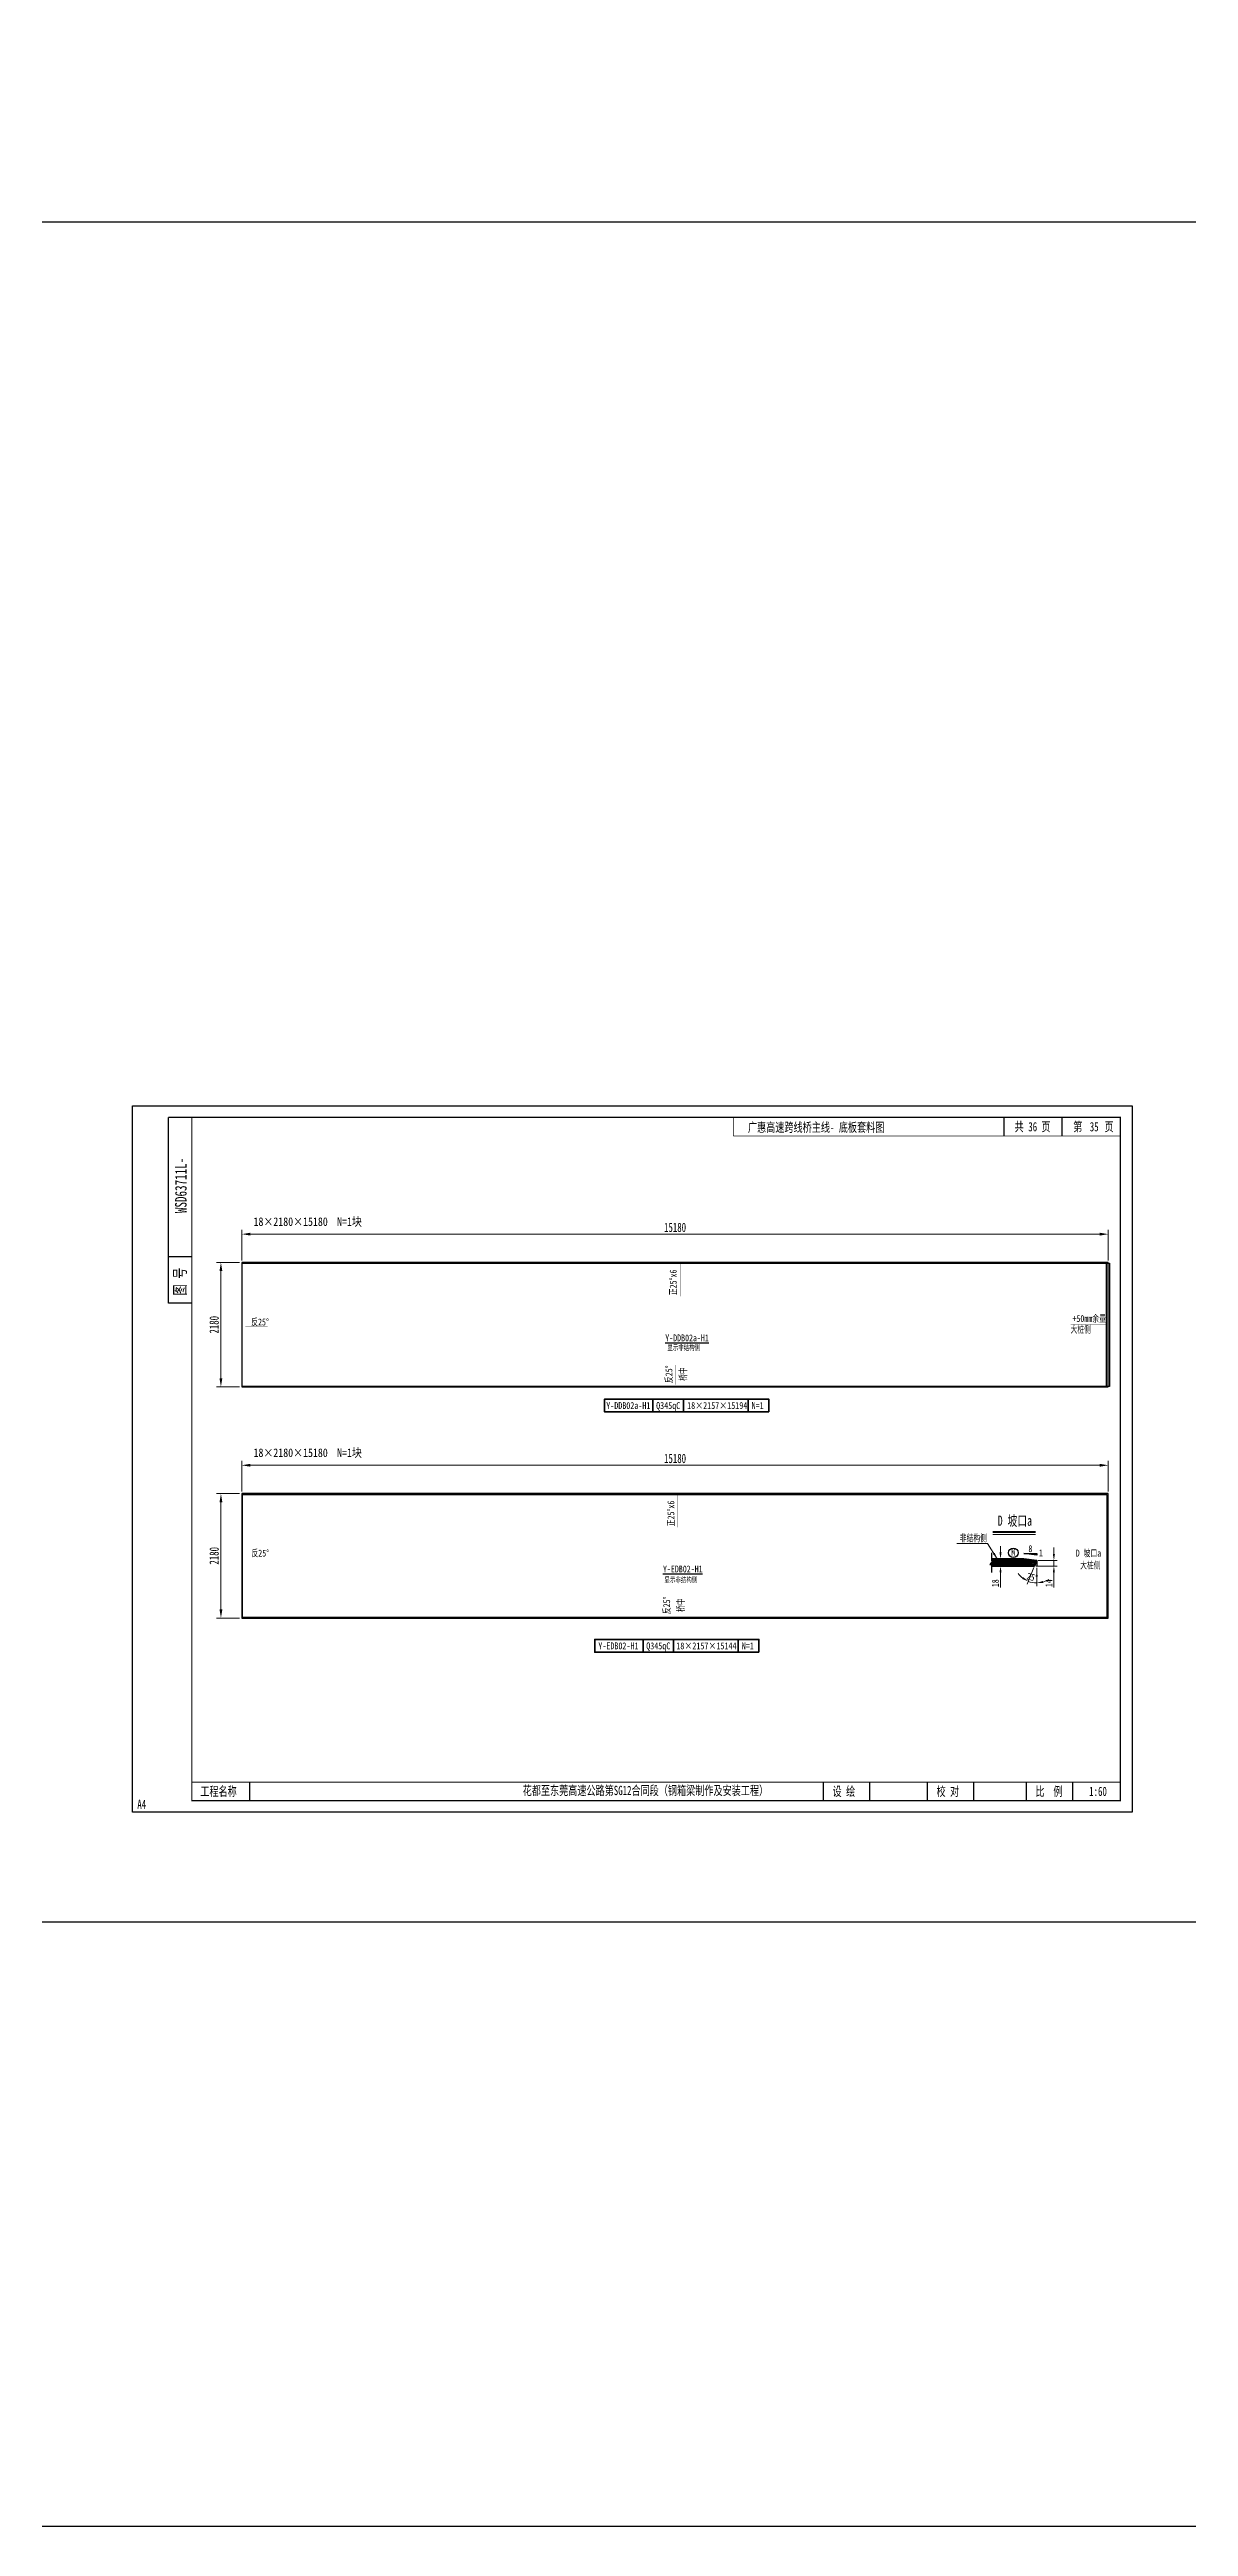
# Model space of a CAD drawing. Extents: x 1629247 to 2251351, y -601856 to -65897.
# Drawn here: x 2143670 to 2163622, y -381336 to -337922 of the extents above; entities that cross this region are included whole.
import ezdxf
from ezdxf.enums import TextEntityAlignment as Align

# ---------------------------------------------------------------- set-up
doc = ezdxf.new("R2010")
doc.units = 0
doc.header["$LTSCALE"] = 2
doc.header["$MEASUREMENT"] = 0
doc.header["$PDMODE"] = 35
doc.header["$PDSIZE"] = 50
doc.linetypes.add('PHANTOM', pattern=[63.5, 31.75, -6.35, 6.35, -6.35, 6.35, -6.35])
doc.layers.get('0').update_dxf_attribs({"linetype": 'CONTINUOUS'})
doc.layers.get('Defpoints').update_dxf_attribs({"linetype": 'CONTINUOUS'})
for name, color, linetype, lineweight in [('1图框轮廓', 7, 'CONTINUOUS', 35), ('文字层', 4, 'CONTINUOUS', 13), ('标注层', 3, 'CONTINUOUS', 13)]:
    doc.layers.add(name, color=color, linetype=linetype, lineweight=lineweight)
doc.layers.add('A3', color=7, linetype='CONTINUOUS')
doc.styles.add('仿宋', font='仿宋_GB2312_1.ttf', dxfattribs={"width": 0.7})
doc.dimstyles.new('标准标注样式-45', dxfattribs={"dimscale": 45, "dimtxt": 2.7, "dimasz": 2.5, "dimexe": 1.25, "dimexo": 0.625, "dimtad": 1, "dimdec": 0, "dimdsep": 46, "dimtxsty": '仿宋', "dimcen": 2.5, "dimclrd": 3, "dimclre": 3, "dimclrt": 4, "dimazin": 0, "dimtfac": 1, "dimtdec": 0, "dimtmove": 0, "dimatfit": 3, "dimfxl": 1.25, "dimlwd": 13, "dimlwe": 13, "dimarcsym": 0})
doc.dimstyles.new('标准标注样式-60', dxfattribs={"dimscale": 60, "dimtxt": 2.7, "dimasz": 2.5, "dimexe": 1.25, "dimexo": 0.625, "dimtad": 1, "dimdec": 0, "dimdsep": 46, "dimtxsty": '仿宋', "dimcen": 2.5, "dimclrd": 3, "dimclre": 3, "dimclrt": 4, "dimazin": 0, "dimtfac": 1, "dimtdec": 0, "dimtmove": 0, "dimatfit": 3, "dimfxl": 1.25, "dimlwd": 13, "dimlwe": 13, "dimarcsym": 0})

# ---------------------------------------------------------------- blocks, each defined once
blk = doc.blocks.new('*D5')
at = {"color": 3, "lineweight": 13, "ltscale": 3}
for p, q in [((2160913, -364529), (2160795, -364822)), ((2160963, -364534), (2160963, -364855))]:
    blk.add_line(p, q, dxfattribs=at)
at = {"color": 3, "linetype": 'ByBlock', "lineweight": 13, "ltscale": 3}
for start, end in [(215.169, 231.5845), (248, 270), (286.4155, 302.831)]:
    blk.add_arc((2160963, -364405), 394, start, end, dxfattribs=at)
at = {"color": 3, "ltscale": 3}
for points in [[(2160728, -364697), (2160709, -364729), (2160816, -364770)], [(2161077, -364801), (2161072, -364764), (2160963, -364799)]]:
    blk.add_solid(points, dxfattribs=at)
at = {"layer": 'Defpoints', "color": 0, "ltscale": 3}
for p in [(2160924, -364503), (2160963, -364405), (2160963, -364407), (2160963, -364506), (2160913, -364795)]:
    blk.add_point(p, dxfattribs=at)
at = {"color": 4, "ltscale": 3, "insert": (2160885, -364699), "char_height": 121.5, "attachment_point": 5, "rotation": 345.1319, "style": '仿宋'}
blk.add_mtext('25%%D', dxfattribs=at)
blk = doc.blocks.new('*D6')
at = {"color": 3, "linetype": 'ByBlock', "lineweight": 13, "ltscale": 3}
for p, q in [((2160330, -364264), (2160330, -364152)), ((2160330, -364377), (2160330, -364503)), ((2160330, -364615), (2160330, -364878))]:
    blk.add_line(p, q, dxfattribs=at)
at = {"color": 3, "lineweight": 13, "ltscale": 3}
for p, q in [((2160325, -364377), (2160273, -364377)), ((2160325, -364503), (2160273, -364503))]:
    blk.add_line(p, q, dxfattribs=at)
at = {"color": 3, "ltscale": 3}
for points in [[(2160311, -364264), (2160348, -364264), (2160330, -364377)], [(2160311, -364615), (2160348, -364615), (2160330, -364503)]]:
    blk.add_solid(points, dxfattribs=at)
at = {"layer": 'Defpoints', "color": 0, "ltscale": 3}
for p in [(2160330, -364503), (2160353, -364377), (2160353, -364503)]:
    blk.add_point(p, dxfattribs=at)
at = {"color": 4, "ltscale": 3, "insert": (2160241, -364803), "char_height": 121.5, "attachment_point": 5, "rotation": 90, "style": '仿宋'}
blk.add_mtext('18', dxfattribs=at)
blk = doc.blocks.new('*D7')
at = {"color": 3, "linetype": 'ByBlock', "lineweight": 13, "ltscale": 3}
for p, q in [((2161265, -364292), (2161265, -364180)), ((2161265, -364405), (2161265, -364503)), ((2161265, -364615), (2161265, -364879))]:
    blk.add_line(p, q, dxfattribs=at)
at = {"color": 3, "lineweight": 13, "ltscale": 3}
for p, q in [((2160952, -364503), (2161321, -364503)), ((2160991, -364405), (2161321, -364405))]:
    blk.add_line(p, q, dxfattribs=at)
at = {"color": 3, "ltscale": 3}
for points in [[(2161246, -364292), (2161283, -364292), (2161265, -364405)], [(2161246, -364615), (2161283, -364615), (2161265, -364503)]]:
    blk.add_solid(points, dxfattribs=at)
at = {"layer": 'Defpoints', "color": 0, "ltscale": 3}
for p in [(2160924, -364503), (2160963, -364405), (2161265, -364503)]:
    blk.add_point(p, dxfattribs=at)
at = {"color": 4, "ltscale": 3, "insert": (2161176, -364803), "char_height": 121.5, "attachment_point": 5, "rotation": 90, "style": '仿宋'}
blk.add_mtext('14', dxfattribs=at)
blk = doc.blocks.new('tukuangA4-')
at = {"layer": 'A3'}
for p, q in [((537, 7565), (537, 10327)), ((882, 10327), (537, 10327)), ((12951, 10051), (12951, 10327)), ((13814, 10051), (13814, 10327)), ((882, 8256), (537, 8256)), ((882, 7565), (537, 7565)), ((1745, 173), (1745, 449)), ((10266, 173), (10266, 449)), ((10957, 173), (10957, 449)), ((11811, 173), (11811, 449)), ((12502, 173), (12502, 449)), ((13280, 173), (13280, 449)), ((13971, 173), (13971, 449))]:
    blk.add_line(p, q, dxfattribs=at)
blk.add_lwpolyline([(14850, 10500), (14850, 0), (0, 0), (0, 10500)], close=True, dxfattribs=at)
for points, const_width in [([(882, 10327), (14677, 10327), (14677, 173), (882, 173), (882, 10327)], 17.3), ([(8927, 10051), (8927, 10327)], 13.8), ([(8927, 10051), (14677, 10051)], 13.8), ([(882, 449), (14677, 449)], 13.8)]:
    blk.add_lwpolyline(points, dxfattribs=dict(at, const_width=const_width))
at = {"layer": 'A3', "color": 7, "linetype": 'Continuous', "style": '仿宋', "width": 0.7}
for s, p in [('共    页', (13106, 10120)), ('第     页', (13977, 10120)), ('工程名称', (1009, 242)), ('花都至东莞高速公路第SG12合同段（钢箱梁制作及安装工程）', (5798, 255)), ('设 绘', (10401, 242)), ('校 对', (11946, 242)), ('比  例', (13415, 242))]:
    blk.add_text(s, height=138.1, dxfattribs=at).set_placement(p)
blk.add_text('WSD63711L-', height=172.6, rotation=90, dxfattribs=at).set_placement((806, 9316), align=Align.CENTER)
blk.add_text('图 号', height=172.6, rotation=90, dxfattribs=at).set_placement((793, 7681))
blk.add_text('A4', height=138.1, dxfattribs=at).set_placement((139, 50), align=Align.CENTER)
blk = doc.blocks.new('*D677')
at = {"color": 3, "lineweight": 13, "ltscale": 3}
for p, q in [((2147038, -363196), (2147038, -362661)), ((2162218, -363196), (2162218, -362661))]:
    blk.add_line(p, q, dxfattribs=at)
at = {"color": 3, "linetype": 'ByBlock', "lineweight": 13, "ltscale": 3}
blk.add_line((2162068, -362736), (2147188, -362736), dxfattribs=at)
at = {"color": 3, "ltscale": 3}
for points in [[(2147188, -362711), (2147188, -362761), (2147038, -362736)], [(2162068, -362711), (2162068, -362761), (2162218, -362736)]]:
    blk.add_solid(points, dxfattribs=at)
at = {"layer": 'Defpoints', "color": 0, "ltscale": 3}
for p in [(2147038, -362736), (2147038, -363233), (2162218, -363233)]:
    blk.add_point(p, dxfattribs=at)
at = {"color": 4, "ltscale": 3, "insert": (2154628, -362617), "char_height": 162, "attachment_point": 5, "style": '仿宋'}
blk.add_mtext('15180', dxfattribs=at)
blk = doc.blocks.new('*D678')
at = {"color": 3, "lineweight": 13, "ltscale": 3}
for p, q in [((2147000, -363233), (2146597, -363233)), ((2147000, -365413), (2146597, -365413))]:
    blk.add_line(p, q, dxfattribs=at)
at = {"color": 3, "linetype": 'ByBlock', "lineweight": 13, "ltscale": 3}
blk.add_line((2146672, -363383), (2146672, -365263), dxfattribs=at)
at = {"color": 3, "ltscale": 3}
for points in [[(2146647, -363383), (2146697, -363383), (2146672, -363233)], [(2146647, -365263), (2146697, -365263), (2146672, -365413)]]:
    blk.add_solid(points, dxfattribs=at)
at = {"layer": 'Defpoints', "color": 0, "ltscale": 3}
for p in [(2147038, -363233), (2146672, -365413), (2147038, -365413)]:
    blk.add_point(p, dxfattribs=at)
at = {"color": 4, "ltscale": 3, "insert": (2146554, -364323), "char_height": 162, "attachment_point": 5, "rotation": 90, "style": '仿宋'}
blk.add_mtext('2180', dxfattribs=at)
blk = doc.blocks.new('*D679')
at = {"color": 3, "lineweight": 13, "ltscale": 3}
for p, q in [((2147038, -359145), (2147038, -358610)), ((2162218, -359145), (2162218, -358610))]:
    blk.add_line(p, q, dxfattribs=at)
at = {"color": 3, "linetype": 'ByBlock', "lineweight": 13, "ltscale": 3}
blk.add_line((2162068, -358685), (2147188, -358685), dxfattribs=at)
at = {"color": 3, "ltscale": 3}
for points in [[(2147188, -358660), (2147188, -358710), (2147038, -358685)], [(2162068, -358660), (2162068, -358710), (2162218, -358685)]]:
    blk.add_solid(points, dxfattribs=at)
at = {"layer": 'Defpoints', "color": 0, "ltscale": 3}
for p in [(2147038, -358685), (2147038, -359183), (2162218, -359183)]:
    blk.add_point(p, dxfattribs=at)
at = {"color": 4, "ltscale": 3, "insert": (2154628, -358567), "char_height": 162, "attachment_point": 5, "style": '仿宋'}
blk.add_mtext('15180', dxfattribs=at)
blk = doc.blocks.new('*D680')
at = {"color": 3, "lineweight": 13, "ltscale": 3}
for p, q in [((2147000, -359183), (2146597, -359183)), ((2147000, -361363), (2146597, -361363))]:
    blk.add_line(p, q, dxfattribs=at)
at = {"color": 3, "linetype": 'ByBlock', "lineweight": 13, "ltscale": 3}
blk.add_line((2146672, -359333), (2146672, -361213), dxfattribs=at)
at = {"color": 3, "ltscale": 3}
for points in [[(2146647, -359333), (2146697, -359333), (2146672, -359183)], [(2146647, -361213), (2146697, -361213), (2146672, -361363)]]:
    blk.add_solid(points, dxfattribs=at)
at = {"layer": 'Defpoints', "color": 0, "ltscale": 3}
for p in [(2147038, -359183), (2146672, -361363), (2147038, -361363)]:
    blk.add_point(p, dxfattribs=at)
at = {"color": 4, "ltscale": 3, "insert": (2146554, -360273), "char_height": 162, "attachment_point": 5, "rotation": 90, "style": '仿宋'}
blk.add_mtext('2180', dxfattribs=at)

msp = doc.modelspace()

# ---------------------------------------------------------------- hatches: boundary and pattern name
at = {"layer": '标注层', "linetype": 'PHANTOM'}
h = msp.add_hatch(dxfattribs=at)
h.set_pattern_fill('ANSI31', color=8, scale=150, style=0)
h.set_pattern_definition([(225, (2160963.259, -364376.51), (13.25825, -13.25825), [])])
h.paths.add_polyline_path([(2160169.1, -364376.5), (2160169.1, -364412.8), (2160195.3, -364412.8), (2160142.8, -364472.8), (2160169.1, -364472.8), (2160169.1, -364502.5), (2160923.7, -364502.5), (2160963.3, -364404.5), (2160739.3, -364376.5)])

# ---------------------------------------------------------------- linework, layer by layer
at = {"color": 8, "ltscale": 3}
for p, q in [((2065547.6, -340941.2), (2251350.7, -340941.2)), ((2065547.6, -370740.5), (2251350.7, -370740.5))]:
    msp.add_line(p, q, dxfattribs=at)
at = {"color": 3, "ltscale": 3}
msp.add_line((2162187.6, -361352.9), (2162187.6, -359195.9), dxfattribs=at)
at = {"color": 7, "ltscale": 3}
msp.add_line((2160963.3, -364407.2), (2160963.3, -364506.3), dxfattribs=at)
at = {"color": 8, "ltscale": 3}
for points in [[(2065547.6, -218566.9), (2251350.7, -218566.9), (2251350.7, -381335.8), (2065547.6, -381335.8)], [(2147037.6, -361362.9), (2162217.6, -361362.9), (2162217.6, -359182.9), (2147037.6, -359182.9)], [(2147037.6, -365413.3), (2162217.6, -365413.3), (2162217.6, -363233.3), (2147037.6, -363233.3)]]:
    msp.add_lwpolyline(points, close=True, dxfattribs=at)
at = {"color": 1}
for points in [[(2147043.6, -359195.9), (2162237.6, -359195.9), (2162237.6, -361352.9), (2147043.6, -361352.9)], [(2147047.6, -363246.3), (2162191.6, -363246.3), (2162191.6, -365403.3), (2147047.6, -365403.3)]]:
    msp.add_lwpolyline(points, close=True, dxfattribs=at)
at = {"color": 7}
msp.add_lwpolyline([(2160169.1, -364270.9), (2160169.1, -364412.8), (2160195.3, -364412.8), (2160142.8, -364472.8), (2160169.1, -364472.8), (2160169.1, -364614.8)], dxfattribs=at)
at = {"color": 7, "ltscale": 3}
msp.add_lwpolyline([(2160963.3, -364308.7), (2160739.3, -364280.7), (2160739.3, -364280.7), (2160963.3, -364280.7)], close=True, dxfattribs=at)
at = {"color": 3, "ltscale": 3}
msp.add_circle((2160554.2, -364269.7), 82.7, dxfattribs=at)
at = {"layer": '1图框轮廓', "color": 30, "ltscale": 3}
for p, q in [((2154240.2, -361576.4), (2154240.2, -361801.4)), ((2154774.7, -361801.4), (2154774.7, -361576.4)), ((2155909.2, -361576.4), (2155909.2, -361801.4)), ((2154066.7, -365788.5), (2154066.7, -366013.5)), ((2154601.2, -366013.5), (2154601.2, -365788.5)), ((2155735.7, -365788.5), (2155735.7, -366013.5))]:
    msp.add_line(p, q, dxfattribs=at)
for points in [[(2156269.2, -361801.4), (2153394.5, -361801.4), (2153394.5, -361576.4), (2156269.2, -361576.4)], [(2156095.7, -366013.5), (2153221, -366013.5), (2153221, -365788.5), (2156095.7, -365788.5)]]:
    msp.add_lwpolyline(points, close=True, dxfattribs=at)
at = {"layer": '1图框轮廓', "color": 1}
msp.add_lwpolyline([(2160169.1, -364502.5), (2160923.7, -364502.5), (2160963.3, -364404.5), (2160739.3, -364376.5), (2160169.1, -364376.5)], dxfattribs=at)
at = {"layer": '文字层', "lineweight": 50}
msp.add_line((2160197, -363904), (2160940.2, -363904), dxfattribs=at)
at = {"layer": '文字层', "lineweight": 20}
msp.add_line((2160197, -363949), (2160940.2, -363949), dxfattribs=at)
at = {"layer": '标注层', "color": 42}
for points in [[(2154716.8, -359205.9, 0, 25, 0), (2154716.8, -359280.7, 5, 5, 0), (2154716.8, -359775.9, 5, 5, 0)], [(2147093.1, -360311, 0, 25, 0), (2147167.9, -360311, 5, 5, 0), (2147488.7, -360311, 5, 5, 0)], [(2162187.6, -360261.9, 0, 25, 0), (2162112.8, -360261.9, 5, 5, 0), (2161560.8, -360261.9, 5, 5, 0)], [(2154637.9, -361337.4, 0, 25, 0), (2154637.9, -361262.6, 5, 5, 0), (2154637.9, -360978, 5, 5, 0)], [(2154677.1, -363256.3, 0, 25, 0), (2154677.1, -363331.1, 5, 5, 0), (2154677.1, -363826.3, 5, 5, 0)], [(2147097.1, -364361.4, 0, 25, 0), (2147171.9, -364361.4, 5, 5, 0), (2147492.7, -364361.4, 5, 5, 0)], [(2154598.1, -365387.9, 0, 25, 0), (2154598.1, -365313.1, 5, 5, 0), (2154598.1, -365028.5, 5, 5, 0)]]:
    msp.add_lwpolyline(points, format="xyseb", dxfattribs=at)
at = {"layer": '标注层', "color": 182}
msp.add_lwpolyline([(2162142.1, -364361.4, 0, 25, 0), (2162067.3, -364361.4, 5, 5, 0), (2161618.7, -364361.4, 5, 5, 0)], format="xyseb", dxfattribs=at)

# ---------------------------------------------------------------- block references
at = {"color": 8, "xscale": 1.179310345090926, "yscale": 1.179310344799887, "zscale": 1.179310344827586}
msp.add_blockref('tukuangA4-', (2145120.8, -368817.6), dxfattribs=at)

# ---------------------------------------------------------------- texts
at = {"color": 7, "style": '仿宋', "width": 0.85}
for s, p in [('18×2180×15180', (2147243.1, -358540.8)), ('N=1块', (2148707.4, -358540.8)), ('18×2180×15180', (2147243.1, -362591.3)), ('N=1块', (2148707.4, -362591.3))]:
    msp.add_text(s, height=150, dxfattribs=at).set_placement(p)
at = {"color": 6, "linetype": 'PHANTOM', "ltscale": 10, "style": '仿宋', "width": 0.7}
for s, p in [('%%UY-DDB02a-H1', (2154456.3, -360563.8)), ('%%UY-EDB02-H1', (2154416.6, -364614.2))]:
    msp.add_text(s, height=121.5, dxfattribs=at).set_placement(p)
at = {"color": 152, "linetype": 'PHANTOM', "ltscale": 10, "style": '仿宋', "width": 0.7}
for p in [(2154493.9, -360721.4), (2154444.2, -364791.5)]:
    msp.add_text('显示非结构侧', height=97.2, dxfattribs=at).set_placement(p)
at = {"color": 7, "style": '仿宋', "width": 0.85}
for s, p in [('Y-DDB02a-H1', (2153808.9, -361688.9)), ('Q345qC', (2154507.5, -361688.9)), ('18×2157×15194', (2155366.7, -361688.9)), ('N=1 ', (2156110.3, -361688.9)), ('Y-EDB02-H1', (2153635.4, -365901)), ('Q345qC', (2154334, -365901)), ('18×2157×15144', (2155176.9, -365901)), ('N=1 ', (2155936.8, -365901))]:
    msp.add_text(s, height=121.5, dxfattribs=at).set_placement(p, align=Align.MIDDLE_CENTER)
at = {"layer": 'A3', "color": 6, "linetype": 'Continuous', "style": '仿宋', "width": 0.7}
msp.add_text('广惠高速跨线桥主线- 底板套料图', height=162.857, dxfattribs=at).set_placement((2155905.4, -356892.5))
at = {"layer": 'A3', "color": 1, "linetype": 'Continuous', "style": '仿宋', "width": 0.7}
for s, p in [('36', (2160816, -356883.4)), ('35', (2161893.2, -356883.4))]:
    msp.add_text(s, height=162.86, dxfattribs=at).set_placement(p)
at = {"layer": 'A3', "color": 7, "linetype": 'Continuous', "style": '仿宋', "width": 0.7}
msp.add_text('1:60', height=162.86, dxfattribs=at).set_placement((2161882.7, -368532.8))
at = {"layer": '文字层', "color": 1, "style": '仿宋', "width": 0.7}
msp.add_text('D 坡口a', height=180, dxfattribs=at).set_placement((2160280.8, -363796.9))
at = {"layer": '标注层', "color": 42, "style": '仿宋', "width": 0.7}
for s, p in [('正25%%Dx6', (2154655.1, -359753.6)), ('反25%%D', (2154580.8, -361294.4)), ('桥中', (2154827.8, -361255.3)), ('正25%%Dx6', (2154615.3, -363804)), ('反25%%D', (2154541, -365344.8)), ('桥中', (2154788, -365305.7))]:
    msp.add_text(s, height=121.5, rotation=90, dxfattribs=at).set_placement(p)
for s, p in [('反25%%D', (2147203.5, -360285.8)), ('大桩侧', (2161555.9, -360415.5)), ('+50mm余量', (2161589.7, -360224.1)), ('反25%%D', (2147207.5, -364336.2)), ('大桩侧', (2161724.8, -364549))]:
    msp.add_text(s, height=121.5, dxfattribs=at).set_placement(p)
at = {"layer": '标注层', "color": 4, "style": '仿宋', "width": 0.7}
for s, p in [('非结构侧', (2159615.6, -364072)), ('8', (2160818.1, -364258.4)), ('1', (2161002.6, -364331.3))]:
    msp.add_text(s, height=121.5, dxfattribs=at).set_placement(p)
at = {"layer": '标注层', "color": 2, "style": '仿宋', "width": 0.7}
msp.add_text('M', height=121.5, dxfattribs=at).set_placement((2160517.2, -364322.6))
at = {"layer": '标注层', "color": 182, "style": '仿宋', "width": 0.7}
msp.add_text('D 坡口a', height=121.5, dxfattribs=at).set_placement((2161647.5, -364336.2))

# ---------------------------------------------------------------- dimensions: what is measured, and where the dimension line sits
at = {"color": 8, "ltscale": 3}
for base, p1, p2, picture, middle in [((2147037.6, -358685.1), (2162217.6, -359182.9), (2147037.6, -359182.9), '*D679', (2154627.6, -358566.6)), ((2147037.6, -362735.5), (2162217.6, -363233.3), (2147037.6, -363233.3), '*D677', (2154627.6, -362617))]:
    dim = msp.add_linear_dim(base=base, p1=p1, p2=p2, dimstyle='标准标注样式-60', dxfattribs=at)
    dim.commit()
    dim.dimension.update_dxf_attribs({"geometry": picture, "text_midpoint": middle})
for base, p1, p2, picture, middle in [((2146672.2, -361362.9), (2147037.6, -359182.9), (2147037.6, -361362.9), '*D680', (2146553.7, -360272.9)), ((2146672.2, -365413.3), (2147037.6, -363233.3), (2147037.6, -365413.3), '*D678', (2146553.7, -364323.3))]:
    dim = msp.add_linear_dim(base=base, p1=p1, p2=p2, angle=90, dimstyle='标准标注样式-60', dxfattribs=at)
    dim.commit()
    dim.dimension.update_dxf_attribs({"geometry": picture, "text_midpoint": middle})
at = {"color": 7, "ltscale": 3}
dim = msp.add_linear_dim(base=(2160329.7, -364502.5), p1=(2160353.3, -364376.5), p2=(2160353.3, -364502.5), angle=270, dimstyle='标准标注样式-45', override={"dimlfac": 0.142857}, dxfattribs=at)
dim.commit()
dim.dimension.update_dxf_attribs({"geometry": '*D6', "text_midpoint": (2160240.8, -364803)})
dim = msp.add_linear_dim(base=(2161264.6, -364502.5), p1=(2160963.3, -364404.5), p2=(2160923.7, -364502.5), angle=270, dimstyle='标准标注样式-45', override={"dimlfac": 0.142857}, dxfattribs=at)
dim.commit()
dim.dimension.update_dxf_attribs({"geometry": '*D7', "text_midpoint": (2161264.6, -364803.2), "dimtype": 160})
dim = msp.add_angular_dim_2l(base=(2160913, -364795.3), line1=((2160923.7, -364502.5), (2160963.3, -364404.5)), line2=((2160963.3, -364407.2), (2160963.3, -364506.3)), text='25%%D', dimstyle='标准标注样式-45', override={"dimadec": 0}, dxfattribs=at)
dim.commit()
dim.dimension.update_dxf_attribs({"geometry": '*D5', "text_midpoint": (2160862.2, -364785.3), "dimtype": 162})

# ---------------------------------------------------------------- leaders
msp.add_leader([(2160273.4, -364376.5), (2160101.9, -364108.7), (2159565.5, -364108.7)], dimstyle='标准标注样式-45', override={"dimgap": 0.625, "dimtad": 0}, dxfattribs=at)

doc.saveas('drawing.dxf')
